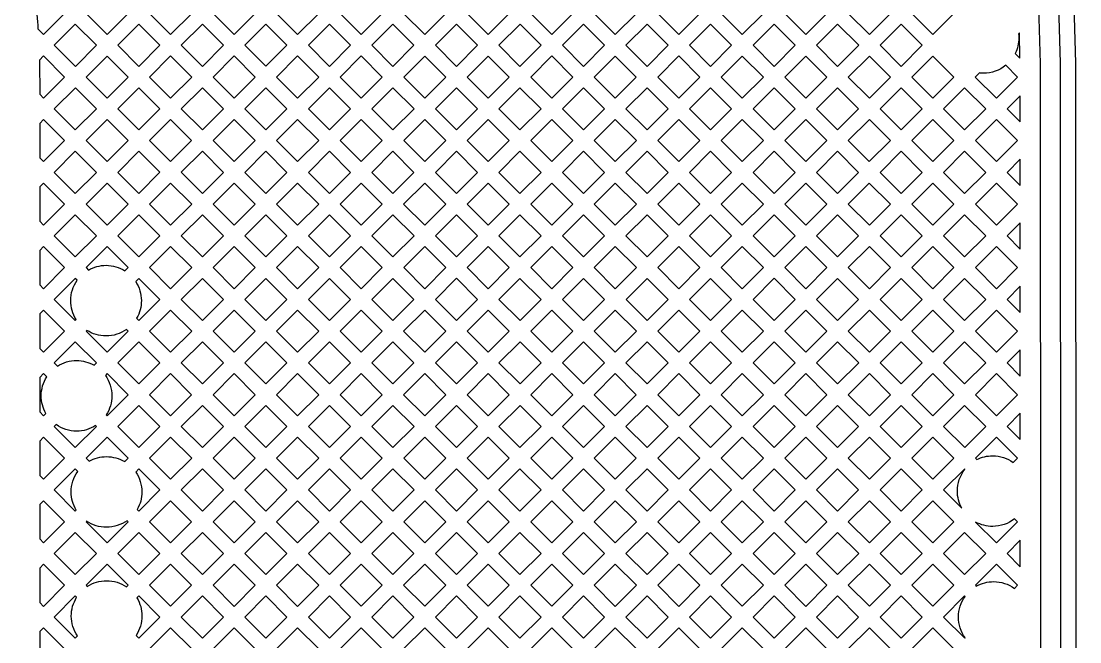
# Model space of a CAD drawing. Extents: x 726 to 4465, y 139 to 737.
# Drawn here: x 3905.2 to 3910.53, y 378.27 to 381.39 of the extents above; entities that cross this region are included whole.
import ezdxf

# ---------------------------------------------------------------- set-up
doc = ezdxf.new("R2010")
doc.units = 0
doc.layers.add('bak_bak_ttr1-bcq6716', color=11, linetype='Continuous')
doc.layers.add('quyukuang', color=9, linetype='Continuous')

msp = doc.modelspace()

# ---------------------------------------------------------------- linework, layer by layer
at = {"layer": 'bak_bak_ttr1-bcq6716'}
for p, q in [((3910.2251, 381.208), (3910.2226, 381.3343)), ((3910.2016, 381.2314), (3910.2251, 381.208)), ((3910.226, 381.018), (3910.1606, 380.9526)), ((3910.2264, 380.8869), (3910.226, 381.018)), ((3910.1606, 380.9526), (3910.2264, 380.8869)), ((3910.2269, 380.6991), (3910.1608, 380.6329)), ((3910.1608, 380.6329), (3910.2271, 380.5666)), ((3910.2271, 380.3796), (3910.1608, 380.3132)), ((3910.2271, 380.2468), (3910.2271, 380.3796)), ((3910.1608, 380.3132), (3910.2271, 380.2468)), ((3910.2271, 380.06), (3910.1606, 379.9935)), ((3910.2271, 379.927), (3910.2271, 380.06)), ((3910.1606, 379.9935), (3910.2271, 379.927)), ((3910.2271, 379.7402), (3910.1608, 379.6738)), ((3910.2271, 379.6075), (3910.2271, 379.7402)), ((3910.1608, 379.6738), (3910.2271, 379.6075)), ((3910.2271, 379.4204), (3910.1608, 379.3541)), ((3910.2271, 379.2877), (3910.2271, 379.4204)), ((3910.1608, 379.3541), (3910.2271, 379.2877)), ((3909.8411, 379.0344), (3909.9325, 378.943)), ((3910.2271, 378.7811), (3910.1608, 378.7147)), ((3910.2271, 378.6484), (3910.2271, 378.7811)), ((3910.1608, 378.7147), (3910.2271, 378.6484))]:
    msp.add_line(p, q, dxfattribs=at)
for points in [[(3910.493, 381.5916), (3910.5053, 381.1826), (3910.5088, 375.5698, -0.005596), (3910.506, 375.35, -0.011736), (3910.506, 375.3484, -0.009925), (3910.4884, 374.9499, -0.018465), (3910.4882, 374.9473, -0.009605), (3910.4881, 374.9462, 0.013518), (3910.4876, 374.9402, -0.003251), (3910.4785, 374.8133, -0.012023)], [(3910.3152, 381.5822), (3910.3272, 381.1806), (3910.3305, 375.5696, -0.0056), (3910.328, 375.3535, -0.01526), (3910.328, 375.3506, -0.004784), (3910.3213, 375.1622, -0.005061), (3910.3106, 374.9631, -0.010574), (3910.3105, 374.9612, -0.017897), (3910.3103, 374.9577, 0.006162), (3910.3098, 374.951, -0.003163), (3910.3012, 374.8298, -0.010628)], [(3910.3831, 374.5983), (3910.4124, 374.9549, 0.009917), (3910.4298, 375.35, -0.01157), (3910.4298, 375.3515, 0.005603), (3910.4326, 375.57), (3910.4291, 381.1821), (3910.4169, 381.5875, 0.006376)], [(3910.2226, 381.3343), (3910.2186, 381.3303, -0.029178), (3910.2198, 381.3097, -0.114547), (3910.2016, 381.2314)], [(3905.2901, 381.1971, -0.007009), (3905.2919, 381.0679), (3905.2919, 381.0679)], [(3909.9325, 378.943, -0.126562), (3909.9104, 379.0288, -0.168544), (3909.9486, 379.1389), (3909.9471, 379.1404), (3909.8411, 379.0344)]]:
    msp.add_lwpolyline(points, format="xyb", dxfattribs=at)
for points in [[(3905.2718, 381.4986, -0.00782), (3905.283, 381.3548), (3905.3115, 381.3263), (3905.4174, 381.4322), (3905.3114, 381.5382)], [(3910.0007, 381.1125), (3910.1068, 381.0065), (3910.2128, 381.1125), (3910.1538, 381.1715, -0.171683), (3910.042, 381.1319, -0.029176), (3910.0214, 381.1331)], [(3905.525, 380.1534), (3905.5371, 380.1413, -0.131174), (3905.6257, 380.165, -0.142304), (3905.7209, 380.1373), (3905.737, 380.1534), (3905.631, 380.2594)], [(3905.3652, 379.9936), (3905.4712, 379.8876), (3905.4755, 379.8919, -0.142302), (3905.4479, 379.9872, -0.155457), (3905.4806, 380.09), (3905.4711, 380.0995)], [(3905.775, 380.0836, -0.144412), (3905.8035, 379.9872, -0.131176), (3905.7798, 379.8986), (3905.7909, 379.8875), (3905.8969, 379.9935), (3905.7909, 380.0995)], [(3905.5251, 379.8337), (3905.6311, 379.7277), (3905.737, 379.8336), (3905.7285, 379.8421, -0.155457), (3905.6257, 379.8094, -0.144411), (3905.5292, 379.8378)], [(3905.3652, 379.6738), (3905.3812, 379.6579, -0.143883), (3905.4773, 379.6862, -0.131174), (3905.5659, 379.6625), (3905.5773, 379.6738), (3905.4712, 379.7799)], [(3905.2919, 379.4274), (3905.3114, 379.4079), (3905.3232, 379.4198, -0.131174), (3905.2995, 379.5084, -0.142831), (3905.3274, 379.6039), (3905.3114, 379.62), (3905.2919, 379.6005)], [(3905.6224, 379.6112, -0.155448), (3905.6551, 379.5084, -0.143882), (3905.6269, 379.4122), (3905.6311, 379.4079), (3905.7372, 379.514), (3905.6311, 379.62)], [(3905.3652, 379.3541), (3905.4712, 379.248), (3905.5773, 379.3541), (3905.5729, 379.3584, -0.142827), (3905.4773, 379.3306, -0.155457), (3905.3745, 379.3633)], [(3905.5251, 379.1942), (3905.5403, 379.179, -0.130107), (3905.6282, 379.2023, -0.135954), (3905.7197, 379.177), (3905.737, 379.1943), (3905.6311, 379.3002)], [(3910.001, 379.1943), (3910.0079, 379.1874, -0.117793), (3910.0882, 379.2066, -0.156763), (3910.1918, 379.1733), (3910.2128, 379.1943), (3910.1069, 379.3002)], [(3905.7751, 379.1246, -0.150726), (3905.806, 379.0245, -0.130113), (3905.7827, 378.9365), (3905.7909, 378.9284), (3905.8969, 379.0344), (3905.7909, 379.1404)], [(3905.3654, 379.0344), (3905.4712, 378.9285), (3905.4758, 378.933, -0.135952), (3905.4504, 379.0245, -0.156503), (3905.4836, 379.1279), (3905.4712, 379.1403)], [(3905.5251, 378.8746), (3905.6311, 378.7686), (3905.737, 378.8745), (3905.7317, 378.8799, -0.156505), (3905.6282, 378.8467, -0.150728), (3905.5281, 378.8776)], [(3910.0024, 378.8731), (3910.1069, 378.7686), (3910.2129, 378.8746), (3910.1983, 378.8892, -0.168551), (3910.0882, 378.851, -0.126564)], [(3905.5251, 378.5548), (3905.5312, 378.5488, -0.146254), (3905.6287, 378.578, -0.150992), (3905.729, 378.547), (3905.737, 378.555), (3905.6311, 378.6609)], [(3910.0009, 378.5548), (3910.0057, 378.55, -0.129572), (3910.0933, 378.5731, -0.157815), (3910.1975, 378.5394), (3910.2129, 378.5548), (3910.1069, 378.6609)], [(3905.7774, 378.3026), (3905.7909, 378.2891), (3905.8969, 378.3951), (3905.7909, 378.5011), (3905.7813, 378.4915, -0.135691), (3905.8065, 378.4002, -0.146259)], [(3905.3652, 378.395), (3905.4711, 378.2891), (3905.4819, 378.2999, -0.150988), (3905.4509, 378.4002, -0.140453), (3905.4779, 378.4943), (3905.4712, 378.501)], [(3909.8411, 378.3951), (3909.9471, 378.2891), (3909.9492, 378.2912, -0.157816), (3909.9155, 378.3953, -0.157022), (3909.9489, 378.4991), (3909.947, 378.501)]]:
    msp.add_lwpolyline(points, format="xyb", close=True, dxfattribs=at)
for points in [[(3905.5251, 381.4322), (3905.6311, 381.3261), (3905.7372, 381.4322), (3905.6311, 381.5382)], [(3905.8449, 381.4322), (3905.9508, 381.3263), (3906.0568, 381.4323), (3905.9509, 381.5381)], [(3906.1645, 381.4323), (3906.2706, 381.3262), (3906.3765, 381.4322), (3906.2705, 381.5382)], [(3906.4842, 381.4322), (3906.5901, 381.3263), (3906.6961, 381.4323), (3906.5902, 381.5382)], [(3906.8039, 381.4323), (3906.9099, 381.3263), (3907.0158, 381.4322), (3906.9098, 381.5382)], [(3907.1236, 381.4322), (3907.2296, 381.3261), (3907.3356, 381.4322), (3907.2296, 381.5382)], [(3907.4433, 381.4322), (3907.5493, 381.3261), (3907.6554, 381.4322), (3907.5494, 381.5382)], [(3907.7631, 381.4322), (3907.869, 381.3263), (3907.9749, 381.4322), (3907.869, 381.538)], [(3908.0827, 381.4322), (3908.1887, 381.3261), (3908.2947, 381.4322), (3908.1887, 381.5382)], [(3908.4024, 381.4322), (3908.5083, 381.3263), (3908.6142, 381.4322), (3908.5083, 381.5381)], [(3908.722, 381.4322), (3908.828, 381.3262), (3908.934, 381.4322), (3908.828, 381.5382)], [(3909.0418, 381.4322), (3909.1478, 381.3261), (3909.2538, 381.4322), (3909.1478, 381.5382)], [(3909.3615, 381.4322), (3909.4676, 381.3261), (3909.5735, 381.432), (3909.4674, 381.5381)], [(3909.6812, 381.432), (3909.7871, 381.3262), (3909.8931, 381.4322), (3909.7872, 381.538)], [(3905.3654, 381.2724), (3905.4714, 381.1664), (3905.5773, 381.2723), (3905.4712, 381.3783)], [(3905.685, 381.2723), (3905.7909, 381.1664), (3905.8969, 381.2724), (3905.791, 381.3783)], [(3906.0047, 381.2724), (3906.1107, 381.1664), (3906.2167, 381.2724), (3906.1107, 381.3784)], [(3906.3244, 381.2724), (3906.4303, 381.1665), (3906.5362, 381.2724), (3906.4304, 381.3783)], [(3906.644, 381.2724), (3906.75, 381.1664), (3906.856, 381.2724), (3906.75, 381.3784)], [(3906.9638, 381.2724), (3907.0698, 381.1664), (3907.1757, 381.2723), (3907.0697, 381.3783)], [(3907.2834, 381.2723), (3907.3895, 381.1663), (3907.4955, 381.2723), (3907.3895, 381.3783)], [(3907.6032, 381.2723), (3907.7091, 381.1664), (3907.8151, 381.2724), (3907.7092, 381.3783)], [(3907.9229, 381.2724), (3908.0289, 381.1664), (3908.1348, 381.2723), (3908.0288, 381.3783)], [(3908.2425, 381.2723), (3908.3484, 381.1664), (3908.4544, 381.2724), (3908.3486, 381.3783)], [(3908.5622, 381.2724), (3908.6682, 381.1664), (3908.7741, 381.2723), (3908.6681, 381.3783)], [(3908.8819, 381.2723), (3908.9879, 381.1663), (3909.0939, 381.2723), (3908.9879, 381.3783)], [(3909.2017, 381.2723), (3909.3077, 381.1663), (3909.4137, 381.2723), (3909.3077, 381.3783)], [(3909.5214, 381.2723), (3909.6273, 381.1664), (3909.7332, 381.2723), (3909.6273, 381.3782)], [(3905.5253, 381.1125), (3905.6311, 381.0066), (3905.737, 381.1125), (3905.6311, 381.2184)], [(3905.8448, 381.1125), (3905.9508, 381.0065), (3906.0568, 381.1125), (3905.9508, 381.2185)], [(3906.1646, 381.1125), (3906.2705, 381.0066), (3906.3764, 381.1126), (3906.2706, 381.2185)], [(3906.4842, 381.1126), (3906.5902, 381.0066), (3906.6961, 381.1125), (3906.5901, 381.2185)], [(3906.8039, 381.1125), (3906.9099, 381.0065), (3907.0159, 381.1125), (3906.9099, 381.2185)], [(3907.1237, 381.1125), (3907.2297, 381.0065), (3907.3356, 381.1124), (3907.2296, 381.2184)], [(3907.4433, 381.1124), (3907.5492, 381.0065), (3907.6552, 381.1125), (3907.5493, 381.2184)], [(3907.763, 381.1125), (3907.869, 381.0065), (3907.975, 381.1125), (3907.869, 381.2185)], [(3908.0828, 381.1125), (3908.1887, 381.0066), (3908.2946, 381.1125), (3908.1887, 381.2184)], [(3908.4023, 381.1125), (3908.5083, 381.0065), (3908.6143, 381.1125), (3908.5083, 381.2185)], [(3908.7221, 381.1125), (3908.8281, 381.0065), (3908.934, 381.1124), (3908.828, 381.2184)], [(3909.0418, 381.1124), (3909.1478, 381.0064), (3909.2538, 381.1124), (3909.1478, 381.2184)], [(3909.3615, 381.1124), (3909.4674, 381.0065), (3909.5734, 381.1125), (3909.4676, 381.2184)], [(3909.6812, 381.1125), (3909.7871, 381.0066), (3909.893, 381.1125), (3909.7871, 381.2184)], [(3905.3654, 380.9526), (3905.4712, 380.8467), (3905.5773, 380.9527), (3905.4714, 381.0586)], [(3905.685, 380.9527), (3905.791, 380.8467), (3905.8969, 380.9526), (3905.7909, 381.0586)], [(3906.0047, 380.9526), (3906.1106, 380.8467), (3906.2166, 380.9527), (3906.1107, 381.0586)], [(3906.3243, 380.9527), (3906.4304, 380.8467), (3906.5363, 380.9527), (3906.4303, 381.0587)], [(3906.6441, 380.9527), (3906.7501, 380.8467), (3906.856, 380.9526), (3906.75, 381.0586)], [(3906.9638, 380.9526), (3907.0698, 380.8466), (3907.1758, 380.9526), (3907.0698, 381.0586)], [(3907.2836, 380.9526), (3907.3895, 380.8467), (3907.4953, 380.9526), (3907.3895, 381.0585)], [(3907.6031, 380.9526), (3907.7091, 380.8466), (3907.8151, 380.9526), (3907.7091, 381.0586)], [(3907.9229, 380.9526), (3908.0288, 380.8467), (3908.1348, 380.9527), (3908.0289, 381.0586)], [(3908.2425, 380.9527), (3908.3486, 380.8467), (3908.4544, 380.9526), (3908.3484, 381.0586)], [(3908.5622, 380.9526), (3908.6682, 380.8466), (3908.7742, 380.9526), (3908.6682, 381.0586)], [(3908.882, 380.9526), (3908.988, 380.8466), (3909.0939, 380.9525), (3908.9879, 381.0585)], [(3909.2017, 380.9525), (3909.3076, 380.8466), (3909.4136, 380.9526), (3909.3077, 381.0585)], [(3909.5213, 380.9526), (3909.6272, 380.8467), (3909.7332, 380.9527), (3909.6273, 381.0586)], [(3909.841, 380.9527), (3909.947, 380.8467), (3910.0529, 380.9526), (3909.9469, 381.0586)], [(3905.2919, 380.7063), (3905.3114, 380.6868), (3905.4174, 380.7928), (3905.3115, 380.8987), (3905.2919, 380.8792)], [(3905.5251, 380.7928), (3905.6311, 380.6868), (3905.7371, 380.7928), (3905.6311, 380.8988)], [(3905.8449, 380.7928), (3905.9508, 380.6869), (3906.0567, 380.7928), (3905.9508, 380.8987)], [(3906.1644, 380.7928), (3906.2705, 380.6868), (3906.3765, 380.7928), (3906.2705, 380.8989)], [(3906.4842, 380.7928), (3906.5902, 380.6868), (3906.6962, 380.7928), (3906.5902, 380.8988)], [(3906.804, 380.7928), (3906.91, 380.6868), (3907.0159, 380.7927), (3906.9099, 380.8987)], [(3907.1237, 380.7927), (3907.2296, 380.6868), (3907.3356, 380.7928), (3907.2297, 380.8987)], [(3907.4433, 380.7928), (3907.5493, 380.6868), (3907.6552, 380.7927), (3907.5492, 380.8987)], [(3907.763, 380.7927), (3907.8689, 380.6868), (3907.9749, 380.7928), (3907.869, 380.8987)], [(3908.0827, 380.7928), (3908.1887, 380.6868), (3908.2947, 380.7928), (3908.1887, 380.8989)], [(3908.4024, 380.7928), (3908.5085, 380.6868), (3908.6143, 380.7927), (3908.5083, 380.8987)], [(3908.7221, 380.7927), (3908.8281, 380.6867), (3908.9341, 380.7927), (3908.8281, 380.8987)], [(3909.0419, 380.7927), (3909.1478, 380.6868), (3909.2537, 380.7927), (3909.1478, 380.8986)], [(3909.3614, 380.7927), (3909.4673, 380.6868), (3909.5733, 380.7928), (3909.4674, 380.8987)], [(3909.6811, 380.7928), (3909.7871, 380.6868), (3909.8931, 380.7928), (3909.7871, 380.8989)], [(3910.0009, 380.7928), (3910.1069, 380.6868), (3910.2128, 380.7927), (3910.1068, 380.8987)], [(3905.3652, 380.6329), (3905.4712, 380.5269), (3905.5773, 380.6329), (3905.4712, 380.739)], [(3905.685, 380.6329), (3905.7909, 380.5271), (3905.8969, 380.6331), (3905.791, 380.7389)], [(3906.0047, 380.6331), (3906.1107, 380.527), (3906.2166, 380.6329), (3906.1106, 380.739)], [(3906.3243, 380.6329), (3906.4304, 380.5269), (3906.5364, 380.6329), (3906.4304, 380.739)], [(3906.6441, 380.6329), (3906.7501, 380.5269), (3906.8561, 380.6329), (3906.7501, 380.7389)], [(3906.9639, 380.6329), (3907.0698, 380.527), (3907.1757, 380.6329), (3907.0698, 380.7388)], [(3907.2834, 380.6329), (3907.3895, 380.5269), (3907.4955, 380.6329), (3907.3895, 380.739)], [(3907.6032, 380.6329), (3907.7091, 380.5271), (3907.815, 380.6329), (3907.7091, 380.7388)], [(3907.9228, 380.6329), (3908.0288, 380.5269), (3908.1348, 380.6329), (3908.0288, 380.739)], [(3908.2425, 380.6329), (3908.3486, 380.5269), (3908.4546, 380.6329), (3908.3486, 380.739)], [(3908.5623, 380.6329), (3908.6683, 380.5269), (3908.7742, 380.6328), (3908.6682, 380.7388)], [(3908.882, 380.6328), (3908.9879, 380.5269), (3909.0939, 380.6329), (3908.988, 380.7388)], [(3909.2017, 380.6329), (3909.3075, 380.5271), (3909.4134, 380.633), (3909.3075, 380.7388)], [(3909.5212, 380.633), (3909.6272, 380.5269), (3909.7332, 380.6329), (3909.6272, 380.739)], [(3909.841, 380.6329), (3909.947, 380.5269), (3910.053, 380.6329), (3909.947, 380.739)], [(3905.2919, 380.3865), (3905.3114, 380.367), (3905.4174, 380.4731), (3905.3114, 380.5791), (3905.2919, 380.5596)], [(3905.5251, 380.4731), (3905.631, 380.3672), (3905.737, 380.4732), (3905.6311, 380.5791)], [(3905.8448, 380.4732), (3905.9508, 380.3672), (3906.0568, 380.4732), (3905.9508, 380.5792)], [(3906.1646, 380.4732), (3906.2706, 380.3671), (3906.3765, 380.4731), (3906.2705, 380.5791)], [(3906.4842, 380.4731), (3906.5902, 380.367), (3906.6963, 380.4731), (3906.5902, 380.5791)], [(3906.804, 380.4731), (3906.9099, 380.3672), (3907.0159, 380.4731), (3906.91, 380.579)], [(3907.1236, 380.4731), (3907.2296, 380.3671), (3907.3356, 380.4731), (3907.2296, 380.5791)], [(3907.4433, 380.4731), (3907.5492, 380.3672), (3907.6552, 380.4732), (3907.5493, 380.5791)], [(3907.763, 380.4732), (3907.869, 380.3672), (3907.9749, 380.4731), (3907.8689, 380.5791)], [(3908.0827, 380.4731), (3908.1887, 380.367), (3908.2947, 380.4731), (3908.1887, 380.5791)], [(3908.4024, 380.4731), (3908.5085, 380.367), (3908.6145, 380.4731), (3908.5085, 380.5791)], [(3908.7222, 380.4731), (3908.8281, 380.3672), (3908.934, 380.4731), (3908.8281, 380.5789)], [(3909.0418, 380.4731), (3909.1476, 380.3672), (3909.2537, 380.4732), (3909.1478, 380.5791)], [(3909.3614, 380.4732), (3909.4674, 380.3672), (3909.5733, 380.4731), (3909.4673, 380.5791)], [(3909.6811, 380.4731), (3909.7871, 380.367), (3909.8931, 380.4731), (3909.7871, 380.5791)], [(3910.0009, 380.4731), (3910.1069, 380.367), (3910.2129, 380.4731), (3910.1069, 380.5791)], [(3905.3652, 380.3132), (3905.4711, 380.2073), (3905.5771, 380.3133), (3905.4712, 380.4192)], [(3905.6849, 380.3133), (3905.7909, 380.2073), (3905.8969, 380.3133), (3905.7909, 380.4193)], [(3906.0047, 380.3133), (3906.1107, 380.2073), (3906.2167, 380.3133), (3906.1107, 380.4193)], [(3906.3244, 380.3133), (3906.4305, 380.2073), (3906.5364, 380.3132), (3906.4304, 380.4192)], [(3906.6441, 380.3132), (3906.75, 380.2073), (3906.856, 380.3133), (3906.7501, 380.4192)], [(3906.9638, 380.3133), (3907.0698, 380.2073), (3907.1758, 380.3132), (3907.0697, 380.4193)], [(3907.2835, 380.3132), (3907.3894, 380.2073), (3907.4953, 380.3133), (3907.3895, 380.4192)], [(3907.6031, 380.3133), (3907.7091, 380.2073), (3907.8151, 380.3133), (3907.7091, 380.4193)], [(3907.9229, 380.3133), (3908.0289, 380.2073), (3908.1348, 380.3132), (3908.0288, 380.4192)], [(3908.2425, 380.3132), (3908.3486, 380.2071), (3908.4546, 380.3132), (3908.3486, 380.4192)], [(3908.5623, 380.3132), (3908.6682, 380.2073), (3908.7742, 380.3133), (3908.6683, 380.4192)], [(3908.882, 380.3133), (3908.9879, 380.2074), (3909.0938, 380.3133), (3908.9879, 380.4192)], [(3909.2015, 380.3133), (3909.3075, 380.2073), (3909.4136, 380.3133), (3909.3075, 380.4193)], [(3909.5213, 380.3133), (3909.6273, 380.2073), (3909.7332, 380.3132), (3909.6272, 380.4192)], [(3909.841, 380.3132), (3909.947, 380.2072), (3910.053, 380.3132), (3909.947, 380.4192)], [(3905.2919, 380.0669), (3905.3114, 380.0475), (3905.4172, 380.1534), (3905.3114, 380.2593), (3905.2919, 380.2398)], [(3905.8448, 380.1534), (3905.9508, 380.0474), (3906.0568, 380.1534), (3905.9508, 380.2594)], [(3906.1646, 380.1534), (3906.2706, 380.0474), (3906.3766, 380.1534), (3906.2706, 380.2594)], [(3906.4843, 380.1534), (3906.5902, 380.0475), (3906.6961, 380.1534), (3906.5902, 380.2593)], [(3906.8039, 380.1534), (3906.9099, 380.0474), (3907.0159, 380.1534), (3906.9099, 380.2594)], [(3907.1237, 380.1534), (3907.2296, 380.0475), (3907.3355, 380.1535), (3907.2296, 380.2594)], [(3907.4433, 380.1535), (3907.5493, 380.0475), (3907.6552, 380.1534), (3907.5492, 380.2594)], [(3907.763, 380.1534), (3907.869, 380.0474), (3907.975, 380.1534), (3907.869, 380.2594)], [(3908.0828, 380.1534), (3908.1888, 380.0474), (3908.2947, 380.1533), (3908.1887, 380.2593)], [(3908.4024, 380.1533), (3908.5083, 380.0474), (3908.6143, 380.1534), (3908.5085, 380.2593)], [(3908.7221, 380.1534), (3908.828, 380.0475), (3908.934, 380.1535), (3908.8281, 380.2594)], [(3909.0418, 380.1535), (3909.1478, 380.0475), (3909.2537, 380.1534), (3909.1476, 380.2594)], [(3909.3614, 380.1534), (3909.4674, 380.0474), (3909.5734, 380.1534), (3909.4674, 380.2594)], [(3909.6812, 380.1534), (3909.7872, 380.0474), (3909.8931, 380.1533), (3909.7871, 380.2593)], [(3910.0009, 380.1533), (3910.1068, 380.0474), (3910.2128, 380.1534), (3910.1069, 380.2593)], [(3906.0047, 379.9935), (3906.1107, 379.8875), (3906.2167, 379.9935), (3906.1107, 380.0995)], [(3906.3245, 379.9935), (3906.4304, 379.8876), (3906.5363, 379.9936), (3906.4304, 380.0995)], [(3906.6441, 379.9936), (3906.7501, 379.8876), (3906.856, 379.9935), (3906.75, 380.0995)], [(3906.9638, 379.9935), (3907.0697, 379.8876), (3907.1757, 379.9936), (3907.0698, 380.0995)], [(3907.2834, 379.9936), (3907.3895, 379.8876), (3907.4954, 379.9936), (3907.3894, 380.0996)], [(3907.6032, 379.9936), (3907.7092, 379.8876), (3907.8151, 379.9935), (3907.7091, 380.0995)], [(3907.9229, 379.9935), (3908.0289, 379.8875), (3908.1349, 379.9935), (3908.0289, 380.0995)], [(3908.2427, 379.9935), (3908.3486, 379.8876), (3908.4544, 379.9935), (3908.3486, 380.0994)], [(3908.5622, 379.9935), (3908.6681, 379.8876), (3908.7741, 379.9936), (3908.6682, 380.0995)], [(3908.8819, 379.9936), (3908.9879, 379.8876), (3909.0939, 379.9936), (3908.9879, 380.0996)], [(3909.2017, 379.9936), (3909.3077, 379.8876), (3909.4136, 379.9935), (3909.3075, 380.0995)], [(3909.5213, 379.9935), (3909.6273, 379.8875), (3909.7333, 379.9935), (3909.6273, 380.0995)], [(3909.8411, 379.9935), (3909.947, 379.8876), (3910.0529, 379.9935), (3909.947, 380.0994)], [(3905.2919, 379.7472), (3905.3114, 379.7277), (3905.4174, 379.8337), (3905.3114, 379.9398), (3905.2919, 379.9203)], [(3905.8448, 379.8336), (3905.9508, 379.7276), (3906.0568, 379.8336), (3905.9508, 379.9396)], [(3906.1646, 379.8336), (3906.2705, 379.7277), (3906.3765, 379.8337), (3906.2706, 379.9396)], [(3906.4842, 379.8337), (3906.5902, 379.7277), (3906.6962, 379.8337), (3906.5902, 379.9397)], [(3906.804, 379.8337), (3906.9099, 379.7278), (3907.0158, 379.8337), (3906.9099, 379.9396)], [(3907.1236, 379.8337), (3907.2296, 379.7277), (3907.3356, 379.8337), (3907.2296, 379.9397)], [(3907.4433, 379.8337), (3907.5493, 379.7277), (3907.6553, 379.8337), (3907.5493, 379.9397)], [(3907.7631, 379.8337), (3907.8691, 379.7277), (3907.975, 379.8336), (3907.869, 379.9396)], [(3908.0828, 379.8336), (3908.1887, 379.7277), (3908.2947, 379.8337), (3908.1888, 379.9396)], [(3908.4024, 379.8337), (3908.5083, 379.7279), (3908.6142, 379.8337), (3908.5083, 379.9396)], [(3908.722, 379.8337), (3908.828, 379.7277), (3908.934, 379.8337), (3908.828, 379.9398)], [(3909.0418, 379.8337), (3909.1478, 379.7277), (3909.2538, 379.8337), (3909.1478, 379.9398)], [(3909.3615, 379.8337), (3909.4676, 379.7277), (3909.5734, 379.8336), (3909.4674, 379.9396)], [(3909.6812, 379.8336), (3909.7871, 379.7277), (3909.8931, 379.8337), (3909.7872, 379.9396)], [(3910.0009, 379.8337), (3910.1069, 379.7277), (3910.2128, 379.8336), (3910.1068, 379.9396)], [(3905.685, 379.6738), (3905.791, 379.5678), (3905.8969, 379.6737), (3905.7909, 379.7797)], [(3906.0047, 379.6737), (3906.1106, 379.5678), (3906.2166, 379.6738), (3906.1107, 379.7797)], [(3906.3243, 379.6738), (3906.4304, 379.5678), (3906.5364, 379.6738), (3906.4304, 379.7799)], [(3906.6441, 379.6738), (3906.75, 379.568), (3906.856, 379.6739), (3906.7501, 379.7798)], [(3906.9637, 379.6739), (3907.0698, 379.5679), (3907.1757, 379.6738), (3907.0697, 379.7799)], [(3907.2834, 379.6738), (3907.3895, 379.5678), (3907.4955, 379.6738), (3907.3895, 379.7799)], [(3907.6032, 379.6738), (3907.7092, 379.5678), (3907.8152, 379.6738), (3907.7092, 379.7798)], [(3907.9229, 379.6738), (3908.0288, 379.5679), (3908.1348, 379.6738), (3908.0289, 379.7797)], [(3908.2425, 379.6738), (3908.3484, 379.568), (3908.4544, 379.674), (3908.3486, 379.7799)], [(3908.5622, 379.674), (3908.6682, 379.568), (3908.7741, 379.6738), (3908.6681, 379.7799)], [(3908.8819, 379.6738), (3908.9879, 379.5678), (3909.0939, 379.6738), (3908.9879, 379.7799)], [(3909.2017, 379.6738), (3909.3077, 379.5678), (3909.4137, 379.6738), (3909.3077, 379.7799)], [(3909.5214, 379.6738), (3909.6273, 379.5679), (3909.7332, 379.6738), (3909.6273, 379.7797)], [(3909.841, 379.6738), (3909.947, 379.5678), (3910.053, 379.6738), (3909.947, 379.7798)], [(3906.1644, 379.514), (3906.2705, 379.4079), (3906.3765, 379.514), (3906.2705, 379.62)], [(3906.4842, 379.514), (3906.5901, 379.4081), (3906.6961, 379.5141), (3906.5902, 379.62)], [(3906.8039, 379.5141), (3906.9099, 379.4081), (3907.0159, 379.514), (3906.9099, 379.62)], [(3907.1236, 379.514), (3907.2296, 379.408), (3907.3356, 379.514), (3907.2296, 379.62)], [(3907.4433, 379.514), (3907.5493, 379.4079), (3907.6554, 379.514), (3907.5493, 379.62)], [(3907.7631, 379.514), (3907.869, 379.4081), (3907.9749, 379.514), (3907.8691, 379.6199)], [(3908.0827, 379.514), (3908.1886, 379.4081), (3908.2946, 379.5141), (3908.1887, 379.62)], [(3908.4023, 379.5141), (3908.5083, 379.4081), (3908.6143, 379.5141), (3908.5083, 379.6201)], [(3908.7221, 379.5141), (3908.8281, 379.4081), (3908.934, 379.514), (3908.828, 379.62)], [(3909.0418, 379.514), (3909.1478, 379.4079), (3909.2538, 379.514), (3909.1478, 379.62)], [(3909.3615, 379.514), (3909.4674, 379.408), (3909.5735, 379.5141), (3909.4676, 379.62)], [(3909.6812, 379.5141), (3909.7872, 379.4081), (3909.8931, 379.514), (3909.7871, 379.6199)], [(3910.0009, 379.514), (3910.1069, 379.4079), (3910.2129, 379.514), (3910.1069, 379.62)], [(3905.8449, 379.514), (3905.9508, 379.4081), (3906.0567, 379.514), (3905.9508, 379.6198)], [(3905.685, 379.3541), (3905.7909, 379.2482), (3905.8969, 379.3542), (3905.791, 379.4601)], [(3906.0047, 379.3542), (3906.1107, 379.2482), (3906.2166, 379.3541), (3906.1106, 379.4601)], [(3906.3243, 379.3541), (3906.4302, 379.2482), (3906.5362, 379.3542), (3906.4304, 379.4601)], [(3906.644, 379.3542), (3906.75, 379.2482), (3906.856, 379.3542), (3906.75, 379.4602)], [(3906.9638, 379.3542), (3907.0698, 379.2482), (3907.1758, 379.3541), (3907.0698, 379.4602)], [(3907.2835, 379.3541), (3907.3895, 379.2481), (3907.4955, 379.3541), (3907.3895, 379.4601)], [(3907.6032, 379.3541), (3907.7091, 379.2482), (3907.8151, 379.3542), (3907.7092, 379.4601)], [(3907.9229, 379.3542), (3908.0288, 379.2483), (3908.1347, 379.3542), (3908.0288, 379.4601)], [(3908.2425, 379.3542), (3908.3485, 379.2482), (3908.4544, 379.3542), (3908.3484, 379.4602)], [(3908.5622, 379.3542), (3908.6682, 379.2482), (3908.7742, 379.3542), (3908.6682, 379.4602)], [(3908.882, 379.3542), (3908.988, 379.2482), (3909.0939, 379.3541), (3908.9879, 379.4601)], [(3909.2017, 379.3541), (3909.3076, 379.2482), (3909.4136, 379.3542), (3909.3077, 379.4601)], [(3909.5213, 379.3542), (3909.6273, 379.2482), (3909.7333, 379.3542), (3909.6273, 379.4602)], [(3909.8411, 379.3542), (3909.9471, 379.2482), (3910.053, 379.3541), (3909.947, 379.4601)], [(3905.2919, 379.1078), (3905.3115, 379.0883), (3905.4174, 379.1942), (3905.3114, 379.3002), (3905.2919, 379.2807)], [(3905.8448, 379.1943), (3905.9508, 379.0883), (3906.0568, 379.1943), (3905.9508, 379.3003)], [(3906.1646, 379.1943), (3906.2705, 379.0884), (3906.3763, 379.1943), (3906.2705, 379.3002)], [(3906.4841, 379.1943), (3906.5901, 379.0883), (3906.6961, 379.1943), (3906.5901, 379.3003)], [(3906.8039, 379.1943), (3906.9099, 379.0883), (3907.0159, 379.1943), (3906.9099, 379.3003)], [(3907.1237, 379.1943), (3907.2297, 379.0883), (3907.3357, 379.1942), (3907.2296, 379.3003)], [(3907.4434, 379.1942), (3907.5493, 379.0884), (3907.6552, 379.1943), (3907.5493, 379.3002)], [(3907.763, 379.1943), (3907.8689, 379.0884), (3907.9749, 379.1944), (3907.869, 379.3003)], [(3908.0827, 379.1944), (3908.1887, 379.0884), (3908.2946, 379.1943), (3908.1886, 379.3004)], [(3908.4024, 379.1943), (3908.5084, 379.0883), (3908.6143, 379.1943), (3908.5083, 379.3003)], [(3908.7221, 379.1943), (3908.8281, 379.0883), (3908.9341, 379.1943), (3908.8281, 379.3003)], [(3909.0419, 379.1943), (3909.1478, 379.0884), (3909.2537, 379.1943), (3909.1478, 379.3002)], [(3909.3614, 379.1943), (3909.4674, 379.0883), (3909.5734, 379.1943), (3909.4675, 379.3003)], [(3909.6812, 379.1943), (3909.7872, 379.0883), (3909.8932, 379.1943), (3909.7872, 379.3003)], [(3906.0047, 379.0344), (3906.1106, 378.9285), (3906.2166, 379.0345), (3906.1107, 379.1404)], [(3906.3243, 379.0345), (3906.4304, 378.9285), (3906.5362, 379.0344), (3906.4302, 379.1404)], [(3906.644, 379.0344), (3906.75, 378.9284), (3906.856, 379.0344), (3906.75, 379.1404)], [(3906.9638, 379.0344), (3907.0698, 378.9284), (3907.1758, 379.0344), (3907.0698, 379.1404)], [(3907.2836, 379.0344), (3907.3895, 378.9285), (3907.4954, 379.0345), (3907.3895, 379.1404)], [(3907.6032, 379.0345), (3907.7091, 378.9286), (3907.815, 379.0345), (3907.7091, 379.1404)], [(3907.9228, 379.0345), (3908.0288, 378.9285), (3908.1348, 379.0345), (3908.0288, 379.1405)], [(3908.2425, 379.0345), (3908.3486, 378.9285), (3908.4545, 379.0344), (3908.3485, 379.1405)], [(3908.5623, 379.0344), (3908.6683, 378.9284), (3908.7742, 379.0344), (3908.6682, 379.1404)], [(3908.882, 379.0344), (3908.9879, 378.9285), (3909.0939, 379.0345), (3908.988, 379.1404)], [(3909.2017, 379.0345), (3909.3077, 378.9285), (3909.4136, 379.0344), (3909.3076, 379.1404)], [(3909.5213, 379.0344), (3909.6273, 378.9284), (3909.7333, 379.0344), (3909.6273, 379.1404)], [(3905.2919, 378.7881), (3905.3114, 378.7686), (3905.4174, 378.8746), (3905.3115, 378.9805), (3905.2919, 378.961)], [(3905.8448, 378.8745), (3905.9507, 378.7686), (3906.0567, 378.8746), (3905.9508, 378.9805)], [(3906.1644, 378.8746), (3906.2705, 378.7686), (3906.3765, 378.8746), (3906.2705, 378.9806)], [(3906.4842, 378.8746), (3906.5902, 378.7686), (3906.6961, 378.8745), (3906.5901, 378.9805)], [(3906.8039, 378.8745), (3906.9099, 378.7685), (3907.0159, 378.8745), (3906.9099, 378.9805)], [(3907.1237, 378.8745), (3907.2296, 378.7686), (3907.3356, 378.8746), (3907.2297, 378.9805)], [(3907.4433, 378.8746), (3907.5492, 378.7687), (3907.6552, 378.8747), (3907.5493, 378.9806)], [(3907.7629, 378.8747), (3907.8689, 378.7687), (3907.9749, 378.8746), (3907.8689, 378.9806)], [(3908.0827, 378.8746), (3908.1887, 378.7686), (3908.2947, 378.8746), (3908.1887, 378.9806)], [(3908.4024, 378.8746), (3908.5085, 378.7686), (3908.6144, 378.8745), (3908.5084, 378.9806)], [(3908.7221, 378.8745), (3908.8281, 378.7686), (3908.934, 378.8746), (3908.8281, 378.9805)], [(3909.0418, 378.8746), (3909.1478, 378.7686), (3909.2538, 378.8746), (3909.1478, 378.9806)], [(3909.3615, 378.8746), (3909.4676, 378.7686), (3909.5734, 378.8745), (3909.4674, 378.9805)], [(3909.6812, 378.8745), (3909.7871, 378.7686), (3909.8931, 378.8746), (3909.7872, 378.9805)], [(3905.3652, 378.7147), (3905.4712, 378.6087), (3905.5773, 378.7147), (3905.4712, 378.8208)], [(3906.0046, 378.7147), (3906.1106, 378.6087), (3906.2166, 378.7147), (3906.1106, 378.8208)], [(3906.3243, 378.7147), (3906.4304, 378.6087), (3906.5364, 378.7147), (3906.4304, 378.8208)], [(3907.2834, 378.7147), (3907.3893, 378.6089), (3907.4953, 378.7149), (3907.3895, 378.8208)], [(3907.6031, 378.7149), (3907.7091, 378.6089), (3907.8151, 378.7148), (3907.7091, 378.8208)], [(3907.9228, 378.7148), (3908.0288, 378.6088), (3908.1348, 378.7147), (3908.0288, 378.8208)], [(3908.2425, 378.7147), (3908.3486, 378.6087), (3908.4546, 378.7147), (3908.3486, 378.8208)], [(3908.5623, 378.7147), (3908.6683, 378.6088), (3908.7742, 378.7147), (3908.6683, 378.8207)], [(3908.8819, 378.7147), (3908.9879, 378.6088), (3909.0939, 378.7147), (3908.9879, 378.8207)], [(3909.2017, 378.7147), (3909.3077, 378.6087), (3909.4137, 378.7147), (3909.3077, 378.8208)], [(3909.841, 378.7147), (3909.947, 378.6087), (3910.053, 378.7147), (3909.947, 378.8208)], [(3905.685, 378.7147), (3905.7909, 378.6089), (3905.8968, 378.7147), (3905.7909, 378.8206)], [(3906.6441, 378.7147), (3906.7501, 378.6087), (3906.856, 378.7146), (3906.75, 378.8206)], [(3906.9638, 378.7146), (3907.0697, 378.6087), (3907.1757, 378.7147), (3907.0698, 378.8206)], [(3909.5214, 378.7147), (3909.6273, 378.6089), (3909.7332, 378.7147), (3909.6273, 378.8206)], [(3905.2919, 378.4683), (3905.3114, 378.4488), (3905.4174, 378.5548), (3905.3114, 378.6609), (3905.2919, 378.6414)], [(3905.8448, 378.555), (3905.9508, 378.449), (3906.0567, 378.5548), (3905.9507, 378.6609)], [(3906.1644, 378.5548), (3906.2705, 378.4488), (3906.3765, 378.5548), (3906.2705, 378.6609)], [(3906.4842, 378.5548), (3906.5902, 378.4488), (3906.6963, 378.5548), (3906.5902, 378.6609)], [(3907.1236, 378.5548), (3907.2294, 378.449), (3907.3354, 378.555), (3907.2296, 378.6609)], [(3907.4432, 378.555), (3907.5492, 378.449), (3907.6552, 378.555), (3907.5492, 378.661)], [(3907.763, 378.555), (3907.869, 378.449), (3907.975, 378.5549), (3907.8689, 378.6609)], [(3908.0827, 378.5549), (3908.1887, 378.4489), (3908.2947, 378.5548), (3908.1887, 378.6609)], [(3908.4024, 378.5548), (3908.5084, 378.4489), (3908.6144, 378.5549), (3908.5085, 378.6609)], [(3908.7221, 378.5549), (3908.8281, 378.449), (3908.934, 378.5549), (3908.8281, 378.6609)], [(3909.0418, 378.5549), (3909.1478, 378.4489), (3909.2538, 378.5548), (3909.1478, 378.6609)], [(3909.3615, 378.5548), (3909.4674, 378.449), (3909.5734, 378.555), (3909.4676, 378.6609)], [(3909.6812, 378.555), (3909.7872, 378.449), (3909.8931, 378.5548), (3909.7871, 378.6609)], [(3906.804, 378.5548), (3906.9099, 378.449), (3907.0158, 378.5548), (3906.9099, 378.6607)], [(3907.2833, 378.3951), (3907.3893, 378.2891), (3907.4953, 378.3951), (3907.3893, 378.5011)], [(3907.6031, 378.3951), (3907.7091, 378.2891), (3907.8151, 378.3951), (3907.7091, 378.5011)], [(3907.9229, 378.3951), (3908.0289, 378.2891), (3908.1348, 378.395), (3908.0288, 378.501)], [(3908.5623, 378.395), (3908.6682, 378.2891), (3908.7742, 378.3951), (3908.6683, 378.5011)], [(3908.882, 378.3951), (3908.988, 378.2891), (3909.0939, 378.395), (3908.9879, 378.501)], [(3909.5213, 378.3951), (3909.6273, 378.2891), (3909.7333, 378.3951), (3909.6273, 378.5011)], [(3906.0047, 378.3951), (3906.1107, 378.2891), (3906.2166, 378.395), (3906.1106, 378.501)], [(3906.3243, 378.395), (3906.4304, 378.2889), (3906.5364, 378.395), (3906.4304, 378.501)], [(3906.6441, 378.395), (3906.75, 378.2891), (3906.856, 378.3951), (3906.7501, 378.501)], [(3906.9638, 378.3951), (3907.0697, 378.2892), (3907.1756, 378.3951), (3907.0697, 378.501)], [(3908.2426, 378.395), (3908.3485, 378.2891), (3908.4545, 378.395), (3908.3486, 378.501)], [(3909.2017, 378.395), (3909.3076, 378.2891), (3909.4136, 378.3951), (3909.3077, 378.501)], [(3905.8448, 378.2352), (3905.9508, 378.1292), (3906.0568, 378.2352), (3905.9508, 378.3412)], [(3906.8039, 378.2352), (3906.9098, 378.1293), (3907.0158, 378.2353), (3906.9099, 378.3412)], [(3907.1236, 378.2353), (3907.2296, 378.1293), (3907.3355, 378.2352), (3907.2294, 378.3412)], [(3907.4432, 378.2352), (3907.5492, 378.1292), (3907.6552, 378.2352), (3907.5492, 378.3412)], [(3907.763, 378.2352), (3907.869, 378.1292), (3907.975, 378.2352), (3907.869, 378.3412)], [(3908.4024, 378.2352), (3908.5084, 378.1292), (3908.6143, 378.2352), (3908.5084, 378.3412)], [(3908.7221, 378.2352), (3908.8281, 378.1292), (3908.9341, 378.2352), (3908.8281, 378.3412)], [(3909.3614, 378.2352), (3909.4675, 378.1292), (3909.5734, 378.2352), (3909.4674, 378.3412)], [(3909.6812, 378.2352), (3909.7872, 378.1292), (3909.8932, 378.2352), (3909.7872, 378.3412)], [(3905.2919, 378.1487), (3905.3114, 378.1293), (3905.4172, 378.2352), (3905.3114, 378.3411), (3905.2919, 378.3216)], [(3906.1646, 378.2352), (3906.2706, 378.1292), (3906.3765, 378.2351), (3906.2705, 378.3411)], [(3906.4842, 378.2351), (3906.5901, 378.1292), (3906.6961, 378.2352), (3906.5902, 378.3411)], [(3908.0828, 378.2352), (3908.1887, 378.1293), (3908.2947, 378.2352), (3908.1887, 378.3411)], [(3909.0419, 378.2352), (3909.1478, 378.1293), (3909.2537, 378.2352), (3909.1478, 378.3411)]]:
    msp.add_lwpolyline(points, close=True, dxfattribs=at)
for points in [[(3905.2919, 381.0679), (3905.2919, 381.026), (3905.3115, 381.0065), (3905.4175, 381.1125), (3905.3115, 381.2185), (3905.2901, 381.1971)], [(3910.2271, 380.5666), (3910.2271, 380.5913), (3910.2269, 380.6991)]]:
    msp.add_lwpolyline(points, dxfattribs=at)
at = {"layer": 'quyukuang', "const_width": 0.001}
msp.add_lwpolyline([(3902.9264, 373.8561), (3902.9264, 380.1314), (3915.2156, 380.1314), (3915.2156, 373.8561)], close=True, dxfattribs=at)

doc.saveas('drawing.dxf')
